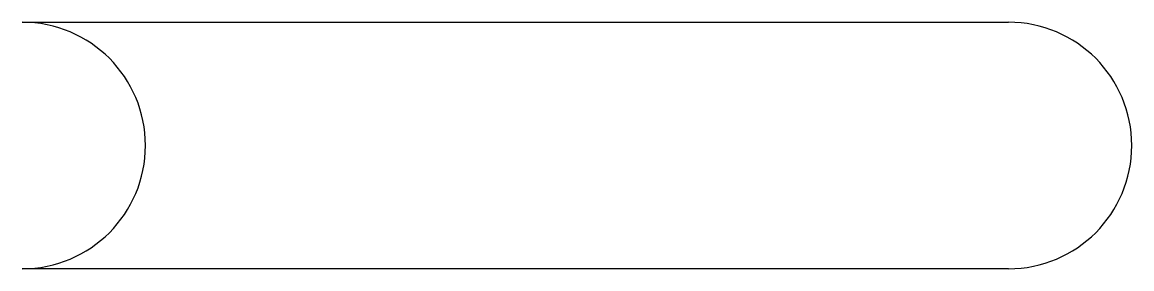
# Model space of a CAD drawing. Header units: millimetres. Extents: x 0 to 90, y -10 to 10.
import ezdxf

# ---------------------------------------------------------------- set-up
doc = ezdxf.new("R2010")
doc.units = ezdxf.units.MM

msp = doc.modelspace()

# ---------------------------------------------------------------- linework, layer by layer
for p, q in [((0, 10), (80, 10)), ((80, -10), (0, -10))]:
    msp.add_line(p, q)
for centre in [(0, 0), (80, 0)]:
    msp.add_arc(centre, 10, 270, 90)

doc.saveas('drawing.dxf')
